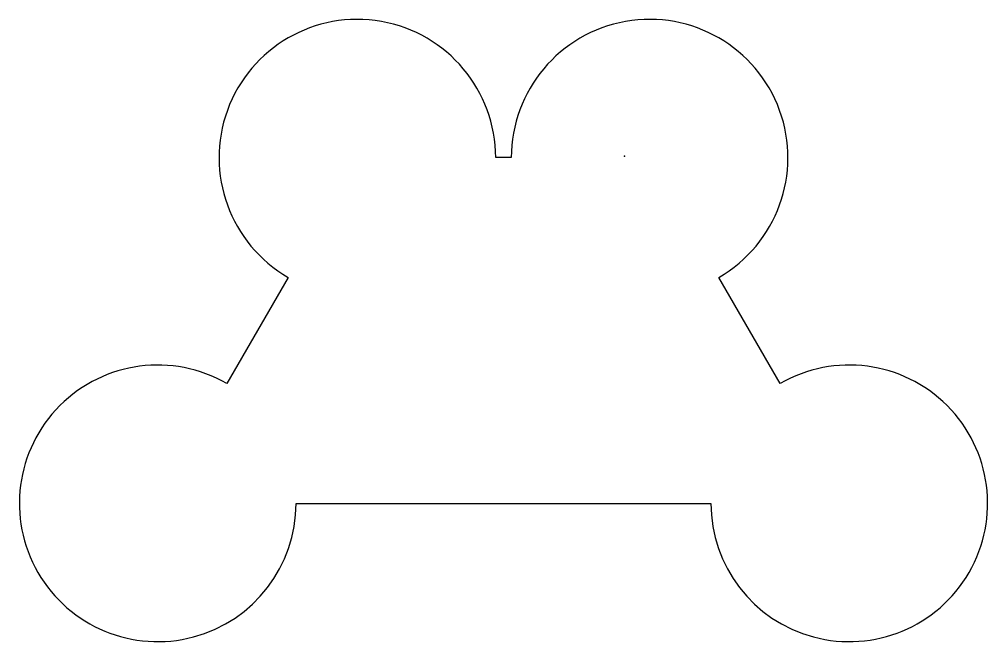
# Model space of a CAD drawing. Extents: x -20 to 120, y -20 to 70.
import ezdxf

# ---------------------------------------------------------------- set-up
doc = ezdxf.new("R2010")
doc.units = 0
doc.layers.get('0').update_dxf_attribs({"color": 250, "linetype": 'CONTINUOUS'})

msp = doc.modelspace()

# ---------------------------------------------------------------- linework, layer by layer
msp.add_lwpolyline([(80, 0, 3.732051), (90, 17.32), (81.13, 32.68, 1.732051), (51.13, 50), (48.87, 50, 1.732051), (18.87, 32.68), (10, 17.32, 3.732051), (20, 0)], format="xyb", close=True)
msp.add_point((67.49, 50.23))

doc.saveas('drawing.dxf')
